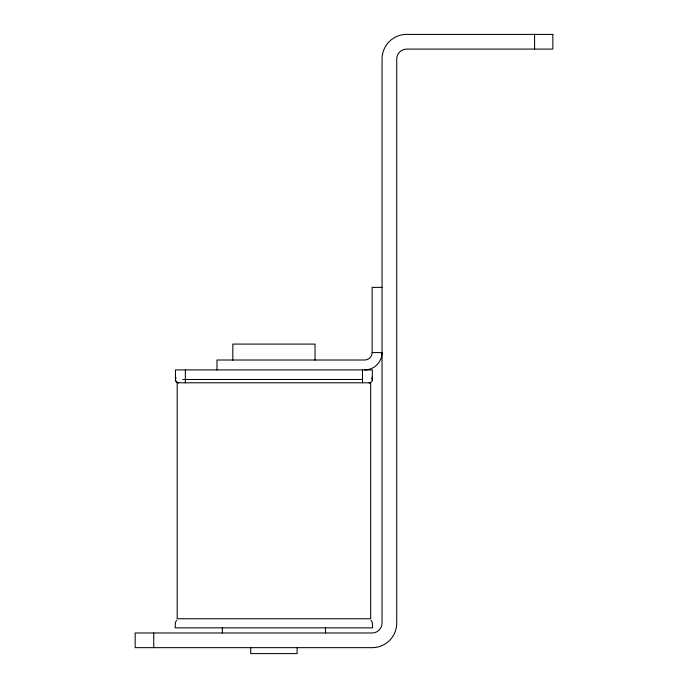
<?xml version="1.0" encoding="UTF-8"?>
<svg xmlns="http://www.w3.org/2000/svg" width="688" height="688" viewBox="0 0 688 688"><rect width="100%" height="100%" fill="white"/><g stroke="black" fill="none" stroke-linecap="round" stroke-linejoin="round"><path stroke-width="1.03" d="M372.277 380.344L372.389 369.92L175.457 369.92L175.457 379.492A3.302 3.302 0 0 0 178.76 382.795M176.653 620.223L175.371 622.442L175.208 627.852L372.638 627.852L372.328 622.442L371.047 620.223M369.946 382.683L369.086 382.795A3.302 3.302 0 0 0 372.389 379.492L372.053 379.492M382.046 287.378L372.139 287.378L372.139 352.583A7.43 7.43 0 0 1 364.717 360.013L216.969 360.013L216.969 369.92M372.139 352.583L382.046 352.583A17.329 17.329 0 0 1 364.717 369.92M175.672 378.185L175.793 377.015M372.053 377.015L372.389 377.015A3.302 3.302 0 0 1 371.95 378.667M182.793 379.492L362.481 379.492M177.126 382.365L175.896 381.143M175.509 380.086L175.655 380.636M534.576 34.4L534.576 49.089M362.481 369.92L362.481 382.795M325.51 627.852L325.51 632.969M315.027 360.202L315.027 344.086L232.819 344.086L232.819 360.202M297.113 647.408L297.113 653.6L250.724 653.6L250.724 647.408M222.336 627.852L222.336 632.969M185.356 369.92L185.356 382.795M153.742 632.969L153.742 647.657M175.896 378.667A3.302 3.302 0 0 1 175.457 377.015M552.842 34.4L406.642 34.4A24.596 24.596 0 0 0 382.046 58.996L382.046 623.061A9.907 9.907 0 0 1 372.139 632.969L135.158 632.969L135.158 647.657L372.139 647.657A24.596 24.596 0 0 0 396.735 623.061L396.735 58.996A9.907 9.907 0 0 1 406.642 49.089L552.842 49.089L552.842 34.4M370.66 382.795L177.186 382.795L177.186 618.77L370.66 618.77L370.66 382.795"/></g></svg>
